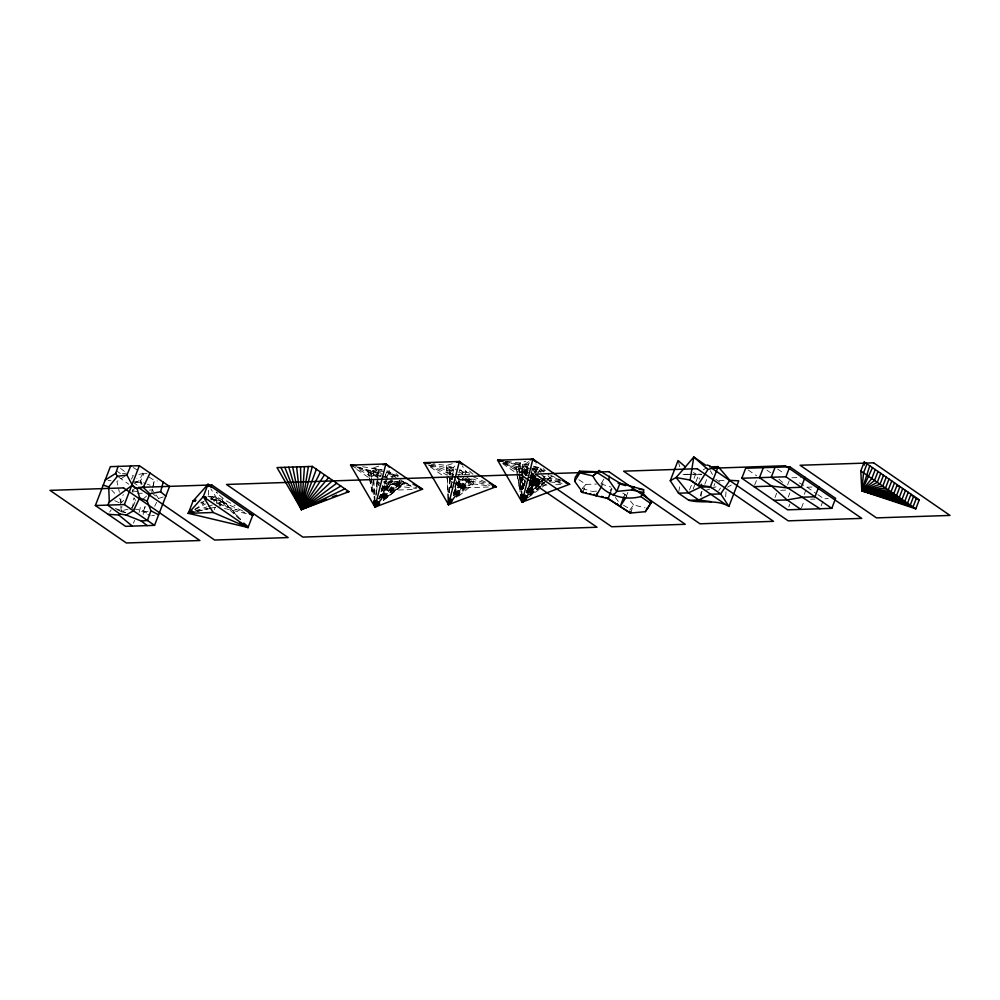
<?xml version="1.0" encoding="UTF-8"?>
<svg xmlns="http://www.w3.org/2000/svg" width="1000" height="1000" viewBox="0 0 1000 1000"><rect width="100%" height="100%" fill="white"/><g stroke="black" fill="none" stroke-linecap="round" stroke-linejoin="round"><path stroke-width="0.75" stroke-dasharray="5 3.75" d="M505.25 461.675L522.75 464.775L522.288 489.7L522.75 464.775L528.438 464.012L530.225 462.025M522.388 489.8L522.775 475.9M522.825 474.35L522.95 469.712L518.987 465.95L518.975 464.338L520.175 463L525.837 461.225M522.463 489.675L522.913 475.625M522.962 474.062L522.95 469.712L526.75 469.288L528.862 470.2M522.575 488.15L523.038 475.7M449 492.337L449.988 467.762M449.075 492.65L449.837 476.175M449.913 474.675L450.112 470.188M120.425 503.738L120.625 499.75L123.338 494.575M449.175 492.425L450.238 472.612M449.288 492.163L450.175 478.137M725.675 496.788L726.062 490.863M375.825 495.05L377 478.488M377.1 476.987L377.525 470.962L378.862 469.85L382.35 470.012L359.562 466.238M381.962 497.537L387.2 490.387L387.663 484.162L391.7 480.737L399.938 486.413L416.475 488.462M523.1 488.475L523.8 479.35M524.275 473.263L524.975 464.137L529.513 461.213M376.125 495.225L377.425 481.9M523.45 488.3L524.225 480.6M524.837 474.438L525.612 466.75L527.25 466.275L525.95 475.25L526.737 468.537L525.612 466.75L518.987 465.95L515.7 467.987L520.112 491.763M376.587 491.562L378.862 469.85M523.638 488.212L524.525 480.462M525.237 474.275L525.763 469.625L522.85 467.612L519.138 468.812L515.513 464.45L505.075 461.975M524.175 485.412L524.938 479.325M450.675 487.675L453.225 467.663L456.3 464.575M132.487 508.575L133.875 497.938M524.362 484.363L525.337 476.95M525.525 475.462L526.888 471.413L525.763 469.625M450.825 488.1L452.5 476.087M452.713 474.588L453.35 470.075M524.4 485.35L525.037 480.763M525.887 474.65L526.737 468.537L522.85 467.612L522.837 466.425M525.037 481.238L524.4 485.725L525.087 481.225M524.55 485.65L525 482.638M526.138 475.138L526.812 470.637M451.112 487.8L453.475 472.5L446.763 467.875L431.637 464.4M526.4 474.487L526.888 471.413L522.95 469.712M378.387 485.65L378.875 482.587M526.9 473.175L528.438 464.012M678.763 491.763L680.025 484.562M380.763 476.637L381.337 473.587L373.1 467.912L370.525 470.412L368.162 470.737L357.887 467.463M141.137 484.738L141.7 482.1L136.925 478.375M151.875 491.912L152.487 489.05M152.8 487.612L154.362 480.425L147.787 476.262M152.95 486.287L154.362 480.425L157.312 481M139.125 512.413L141.2 504.1M143.188 514.562L143.387 511.312L138.963 511.725M531.038 473.312L533.275 466.1L538.075 467.25L544.038 471.887L530.525 467.35L535.288 470.35L541.275 471.987L537.212 468.2L533.275 466.1M458.862 472.762L459.812 469.862L471.662 473.825M530.062 477.775L533.362 467.725L537.212 468.2L545.3 471.287M385.05 476.512L386.962 470.688L385.375 470.163M530.163 477.75L532.075 472.013M529.975 479.35L533.45 469.363L536.263 469.275L538.488 472.075L536.213 472.15L532.55 470.575M530.425 478.338L532.688 473.25L534.637 473.913M454.738 486.987L459.938 472.287L466.388 472.062L469.75 474.375L456.825 474.812M629.812 510.05L633.638 504.925L645.013 507.863M145.188 506.337L143.387 511.312L145.013 506.925M381.238 489.825L384.375 481.2L399.938 486.413L402.512 483.913L404.875 483.587L410.75 485.462M125.725 512.587L121.438 511.85L121.888 506.35M528.962 483.375L532.688 473.25L530.975 472.325M133.425 505.95L135.013 501.838M214.237 509.812L215.275 507.125M219.838 506.35L220.6 504.387L219.85 503.188L215.012 501.425M207.9 496.575L215.625 496.463L216.688 503.475L221.925 501.975L222.688 500.012L224.575 499.95L235.075 505.65M381.025 491.413L384.875 481.438M455.112 487.525L458.413 478.975M689.55 489.975L691.787 484.175M694.025 478.375L695.713 474.025L698.213 472.612M693.2 488.938L695.4 483.25M695.95 481.825L698.688 474.725L701.525 474.625M700.387 495.712L702.038 491.45M704.775 484.338L707.513 477.238M713.863 486.175L714.9 483.488M754.6 485.25L756.787 479.55M775 497.5L776.65 493.237M787.613 484.95L789.262 480.675M788.238 497.062L789.887 492.788M788.75 506.975L789.85 504.125M804.3 494.312L805.95 490.05M801.438 507.962L804.188 500.838M821.1 505.9L823.85 498.775L828.263 498.625M133.45 523.237L134.562 520.375M582.8 492.537L585.975 484.387L596.413 484.075M601.15 487.5L604.15 479.9M610.862 491.712L611.962 488.938M624.05 496.575L624.95 494.312L621.213 492.287M626.175 496.662L627.812 492.512M528.837 485.288L531.112 479.663M531.675 478.263L535.288 470.35L531.838 478.65M630.375 513.05L633.638 504.925L627.85 497.85M381.25 491.525L388.663 473.125L390.087 472.612L398.1 476.138M526.075 492.475L531.263 480.025M453.762 492.25L459.6 478.5M526.375 492.15L531.312 480.712L526.462 492.275M531.938 479.275L536.263 469.275M531.9 479.387L533.737 475.112L531.9 474.137M378.6 498.812L390.087 472.612L388.263 468.888M534.012 475.325L532.75 478.15L537.212 468.2M453.612 493.338L461.25 476.413M461.887 475L463.162 472.175M531.663 481.213L526.538 492.388L531.862 480.988M532.3 479.812L538.075 467.25L535.862 463.725M532.513 479.575L533.825 476.75L536.663 477.125M453.75 493.475L460.3 479.538L473.225 479.113L487.488 483.875M526.562 492.612L531.712 481.7M532.35 480.337L534.288 476.25M378.888 498.812L386.075 483.638L384.375 481.2M453.888 493.7L461.275 478.688M526.712 492.7L536.05 473.762M154.688 506.3L156.625 502.375M526.663 492.912L532.587 481.025M526.775 492.775L532.85 480.712M533.525 479.375L534.875 476.7M526.8 492.812L532.925 480.8M533.6 479.462L534.963 476.788M527.112 492.475L532.888 481.4M533.612 480.025L535.062 477.25M527.125 492.713L535.087 477.875M453.475 495.425L462.7 478.325M131.4 479.162L133.35 475.575L130.638 474.6M527.275 492.587L533.263 481.65M534 480.288L535.5 477.55M379.487 498.875L389.25 481.1M453.725 495.125L464.162 476.138M464.9 474.775L466.388 472.062L462.5 466.188M527.15 492.887L532.975 482.3M533.713 480.975L537.35 474.363M538.075 473.038L539.538 470.387M379.45 499L387.663 484.162L394.175 484.487L399.738 482.45L404.837 483.013L399.55 478.85L399.938 486.413L383.3 500.188M382.663 486.125L387.2 490.387L390.688 484.312L399.938 486.413L387.2 490.387L374.562 481.675M391.337 478.837L380.425 497.663L389.162 482.8L387.175 478.575M392.125 477.488L393.675 474.8L386.962 470.688L391.512 477M533.587 482.4L527.438 492.938L533.737 482.575M534.35 481.087L535.887 478.45M454.05 495.337L463.537 479.438L466.887 481.75L473.35 481.525L489.988 485.35M453.988 495.45L464.162 478.413M534.525 481.262L536.075 478.65M527.537 493.075L533.825 482.7M534.612 481.4L536.175 478.8M540.1 472.312L541.675 469.725L538.75 466.15M601.175 483.475L603.787 479.25M535.325 481L536.987 478.363L535.35 481.025M380.825 497.863L391.7 480.737M527.9 492.975L537.1 478.55M528.713 491.863L534.55 482.863M535.375 481.575L537.05 479M455.1 494.538L465.812 478.162M381.712 497.013L392.65 480.65M528.162 493.113L534.275 484.062M535.15 482.762L537.762 478.888L529.113 477.238M529.062 491.887L537.812 479.05M718.787 490.538L720.5 488.062M381.962 496.962L390.688 484.312L389.162 482.8L402.512 483.913L416.788 487.688M109.65 512.087L111.2 509.85M455.588 494.538L467.088 478.162M538.7 478.45L529.062 492.175L538.787 478.587M455.812 494.5L466.763 479.325L473.475 483.95L490.025 486M529.375 492.075L535.788 483.237M536.7 481.987L538.538 479.462M455.5 495.075L460.737 487.925L466.887 481.75L456.25 494.988M529.038 492.612L533.4 486.65M529.2 492.575L535.462 484.2M536.362 483L539.05 479.4M455.938 494.938L468.013 479.212M529.475 492.512L535.975 484.075M536.9 482.875L538.75 480.462L529.975 476.275L536.45 478.175M529.4 492.625L535.837 484.275M536.763 483.088L539.525 479.513M529.487 492.863L536.925 483.55M537.85 482.388L539.712 480.062M382.8 497.375L395.525 481.587M456.337 494.913L469.062 479.125M529.875 492.45L536.725 483.95M537.712 482.738L539.663 480.312M529.763 492.638L536.525 484.3M537.487 483.1L543.275 475.962M115.275 508.5L121.613 510.675L128.038 509.237M130.037 509.4L133.887 504.837M456.325 495.387L470 479.212M383.062 497.562L394.175 484.487M382.8 498.05L395.513 483.363M383.162 497.675L397.5 481.2M456.712 495.312L471.05 479.012M530.163 492.962L544.35 476.875L545.887 476.35L548.2 478.537L548.212 480.15L561.95 482.8M611.7 488.462L610.112 490.275L610.688 491.062M536.962 482.463L538.75 480.462M537.562 485.275L530.325 493.15L545.887 476.35M538.587 484.15L543.763 478.512M582.45 488.212L585.975 484.387L578.8 479.688M530.163 493.4L541.312 481.35M121.487 502.6L123.612 500.325M132.113 491.225L135.3 487.825M384.225 497.188L399.637 480.688L411 484.55M456.737 495.863L470.125 481.637M456.037 496.863L473.225 479.113L473.475 483.95L456.838 497.725M529.637 494.438L548.062 475.675L551.675 480.037L560.625 482.15M529.513 494.675L542.3 481.85M383.587 498.512L399.738 482.45L402.512 483.913L384.15 499.363M383.738 498.762L402.375 481.075M456.413 497.275L473.35 481.525L466.637 476.9M384.012 498.8L399.825 484.288M143.287 498.975L146.45 496.087M530.013 494.975L536.838 488.812M541.375 484.7L551.487 476.488L561.225 480.688M529.975 495.25L540.163 486.362M541.3 485.375L545.825 481.425M546.962 480.438L551.487 476.488L547.9 474.012M530.288 495.062L543.237 483.913M547.938 479.862L550.288 477.825L561.312 481.512M530.375 495.163L543.45 484.15M530.375 495.275L544.637 483.45M383.338 500.337L404.837 483.013L410.725 485.075M383.35 500.5L404.875 483.587M201.8 502.887L204.25 501M528.225 497.55L551.675 480.037L548.212 480.15M125.225 475.9L116.925 481.475L119.388 492.212M537.675 483.275L541.087 481.075M194.862 509.2L204.025 503.413M703.225 469.787L706.975 467.663M727.513 487.188L731.263 485.075M210.575 499.288L215.625 496.463L222.688 500.012L241.775 520.7M194.925 509.725L205.5 503.975M134.388 483.212L138.25 481.362L143 473.525L146.475 475.438M709.9 488.975L701.125 492.062L701.162 496.325M711.363 488.45L717.2 486.4M195.4 510.863L206.75 506.925M208.175 506.425L212.425 504.95M151.675 492.775L158.562 498.462L165.85 496.1M378.762 466.15L373.1 467.912L374.4 495.037M452.3 463.688L446.637 465.462L433.1 463.775M538.525 484.137L544.188 482.375M195.637 511.388L207.362 508.263M197.3 511.262L207.787 508.85M209.275 508.5L213.775 507.475M197.312 511.337L215.338 507.35M369.325 477.275L368.162 470.737L373.3 471.875L377.525 470.962L383.875 471.525L386.512 477.163L388.663 473.125L398.45 478.35M138.863 474.4L143 473.525L139.3 471.262M208.425 490.288L208.688 496.188L207.738 496.475L211.337 497.325L215.625 496.463L239.338 519M148.125 511.262L143.95 511.987L150.312 515.825M122.375 473.762L126.575 473.15M149.412 490.138L152.188 489.8L155.262 493.812M151.7 515.65L154.462 515.312M146.938 473.4L143.837 473.775L140.137 481.925L141.675 484.637M132.675 481.987L138.25 481.362L142.175 483.975M135.013 482.625L141.7 482.1L145.912 483.675M592.05 491.425L596.562 491.138M446.763 467.875L453.225 467.663L456.575 469.975M431.2 465.05L446.887 470.3L455.5 470.012M429.475 465.025L447.013 472.713L453.475 472.5M357.9 467.7C365.812 468.675 370.988 474.425 377.863 477.45L381.525 477.325M382.775 477.287L395.175 476.875L399.637 480.688L404.837 483.013M451.438 474.988L453.6 474.913L446.887 470.3M533.737 475.112L530.925 475.213L533.825 476.75M687.987 474.275L681.812 474.487L698.688 474.725L699.3 479.062M689.525 474.225L701.45 474.188M387.663 484.162L382.95 481.725L387.2 490.387L414.825 489.462M488.363 487L460.737 487.925L446.838 478.338M541.95 485.2L548.088 485M555.763 484.738L561.9 484.538M791.838 477.775L800.662 477.475M719.038 480.688L726.75 480.425M213.575 500.325L217.95 500.175L244.375 511.562M211.875 499.113L223.812 501.912L240.662 519.712M799.35 482.863L807.05 487.2L812.938 487M780.688 490.288L786.575 490.087M810.612 499.212L815.025 499.062M137.575 493.325L142.225 493.263M526.737 468.537L528.513 468.738M544.438 479.712L546.95 480M132.587 490.962L138.525 491.65M108.112 480.412L111.05 480.775M218.925 504.188L236.7 509.762M506.637 461.325L520.175 463L529.425 465.6M545.638 478.212L548.2 478.537M550.025 481.863L562.05 483.35M201.55 502.013L203.287 502.225M531.638 469.125L533.45 469.363M380.688 475.6L370.662 473.263L356.287 467.45M133.875 508.85L143.588 510.725L147.975 513.875M357.675 467.013L381.337 473.587M394.375 481.3L399.738 482.45L397.088 481.388M377.525 470.962L370.525 470.412L373.488 494.862L370.662 473.263L373.6 477.6L373.1 467.912L382.612 471.1M520.988 490.037L519.138 468.812L525.913 472.5L529.812 473.425M200.525 502.788L203.512 503.488M224.425 508.45L246.812 513.763M210.6 498.537L223.812 501.912L224.575 499.95L222.55 498.05M382.137 475.988L386.512 477.163L382.55 475.575M582.212 488.462L591.438 491.238M600.887 483.938L611.05 487.113M234.65 509.087L244.85 512.5M522.75 464.775L527.25 466.275M504.5 462.512L516.9 466.65L520.262 489.812M526.525 473.725L503.038 462.775M453.225 467.663L446.637 465.462L447.938 492.575M457.675 478.663L473.475 483.95L460.737 487.925L453.938 481.525M386.275 472.325L398 476.25M528.862 475.9L525.525 474.762L523.15 472.587L523.075 470.938M213.562 500.9L214.525 501.25M147.325 484.2L150.137 485.238M373.3 471.875L381.238 475.05M221.925 501.975L226.137 503.7L219.088 505.15L219.85 503.188L226.137 503.7L216.688 503.475L217.95 500.175L210.863 488.875M525.612 466.75L529.55 468.438M503.175 462.6L515.7 467.987L519.288 470.475L520.675 472.675L523.1 473.713M473.1 476.688L487.938 483.188M114.663 500.688L121.762 503.85L120.625 499.75L118.65 497.612M368.2 471.325L380.175 476.712M116.988 509.6L122.65 512.238M550.612 475.3L561.45 480.425M121.613 510.675L125.45 512.537M503.038 463.137L520.675 472.675M428.15 464.862L447.137 475.138L446.637 465.462L456.7 472.388M351.9 465.863L373.6 477.6M526.888 471.413L528.7 472.4M623.462 505.238L630.163 509.05M133.15 467.488L138.075 470.5M807.05 487.2L816.65 493.812M817.85 494.637L823.85 498.775M777.638 469.05L784 473.438M766.988 470.213L770.65 472.738M748.112 469.963L756.675 475.863M715.837 479.363L720.65 482.675M693.413 472.438L695.713 474.025M541.425 474.862L544.35 476.875L544.35 478.062M502.675 463.688L515.312 472.4M459.812 469.862L466.512 474.487M459.938 472.287L463.288 474.6M456.95 477.225L460.3 479.538L460.737 487.925L454.5 478.512M447.013 472.713L450.363 475.025M430.4 467.013L441.775 474.862M356.863 469.475L368.237 477.312M116.25 470.725L120.975 473.975M134.825 483.512L137.113 485.1M118.713 477.137L128.763 484.212M120.538 468.325L125.363 472.175M373.4 473.638L377.863 477.45M778.85 479.075L784.362 484.012M525.913 472.5L527.65 474.1M219.412 495.112L222.55 498.05M543.112 468.612L545.375 470.737M469.575 471.075L472.975 474.275M448.275 476.2L452.8 480.462M396.037 473.537L398.3 475.662M377 480.788L381.538 485.05M111.713 490.15L114.688 493.35M624.95 494.312L626.875 496.675M615.35 497.413L618.85 502.163M393.675 474.8L395.175 476.875M156.088 494.975L158.562 498.462M134.15 498.062L135.538 500.462M710.337 470.725L712.438 474.5M678.438 461.912L679.938 467.5M211.337 497.325L212.013 499.988M369.613 478.775L372.713 495.163M368.162 470.737L369.3 476.788M369.588 478.312L372.7 494.963M519.963 490.1L515.513 464.45L518.975 464.338L519.587 471.9M386.075 483.638L387.2 490.387M132.537 489.725L132.9 492.362M120.763 506.438L121.438 511.85M519.138 468.812L519.288 470.475M519.55 473.488L521 490.087M518.987 465.95L521.025 490.087M520.087 477.95L521.062 490.062M533.913 478.375L534.05 481.213M520.175 463L520.612 472.038M520.9 478.062L521.475 490.112M520.887 477.325L521.475 489.75M447.275 478.237L447.938 492.2M373.738 480.7L374.4 494.663M521.312 468.125L521.775 489.787M534.5 482.325L527.863 492.9L534.525 482.35M217.3 493.137L216.238 492.137L217.3 493.125"/><path stroke-width="1.5" d="M525.75 499.4L522.05 502.163L497.612 460.2L532.913 459.025L569.575 484.275L522.05 502.163L522.163 495.925M521.225 497.7L522.05 502.163L524.325 500.112L522.05 502.163L522.15 497.65M525.575 499.125L522.05 502.163L522.137 499.075L522.05 502.163L524.425 500.163M448.762 498.475L448.512 504.625L496.037 486.737L459.375 461.488L424.075 462.663L448.512 504.625L450.775 502.525M448.725 500.125L448.512 504.625L451.737 501.3M448.675 501.575L448.512 504.625L452.612 499.963M326.75 499.237L301.438 509.538L277 467.587L312.3 466.4L348.963 491.662L301.438 509.538L304.45 466.662M375.288 502.562L374.975 507.088L422.5 489.2L385.838 463.938L350.538 465.125L374.975 507.088L378.562 504.263M527.712 497.225L522.05 502.163L522.638 494.55M308.525 506.4L301.438 509.538L302.413 497.25M344.888 488.85L301.438 509.538L301.988 503.375M913.562 497.062L916.488 497.975L913.025 506.962L861.812 490.788L860.788 470.962L864.25 461.987L919.237 499.875L915.775 508.85L861.812 490.788L863.538 472.863L867 463.875M524.188 500.025L522.05 502.163L522.513 497.537M308.312 506.175L301.438 509.538L301.75 506.45M375.625 500.875L374.975 507.088L379.75 503.225M525.3 498.85L522.05 502.163L522.4 499.062M313.7 503.162L301.438 509.538L301.775 506.575M449.3 498.462L448.512 504.625L450.462 502.312M449.137 500.112L448.512 504.625L455.363 496.125M527.225 496.538L522.05 502.163L522.475 499.1L522.05 502.163L524.075 499.975L522.05 502.163L520.737 494.625M642.2 492.512L651.462 502.188L645.3 511.688L630.375 513.05L608.125 498.625L582.8 492.537L574.65 481.275L575.212 477.337L579.525 471.163L598.488 471.763L599.062 470.5L620.025 483.237L643.612 489.712L643.675 492.575L640.8 496.562C622.2 501.562 601.438 493.663 592.925 475.938L579.888 472.912L579.525 471.163M524.938 498.587L522.05 502.163L522.475 499.175L522.05 502.163L524.075 499.862M528.9 493.663L522.05 502.163L522.7 497.675M448.988 501.562L448.512 504.625L451.3 500.988M643.675 492.575L631.575 489.925L616.788 491.4L608.8 480.062L609.412 476.163M305.413 507.375L301.438 509.538L308.375 466.538M524.812 498.587L522.05 502.163L523.325 494.538M306.712 506.512L301.438 509.538L303.8 496.188M375.55 504.038L374.975 507.088L377.35 505.112M525.712 497.113L522.05 502.163L522.638 499.125M340.812 486.05L301.438 509.538L302.6 503.6M376.15 501.15L374.975 507.088L378.413 504.188M521.375 497.525L522.05 502.163L523.8 499.663L522.05 502.163L522.975 497.587M305.238 507.113L301.438 509.538L302.075 506.575M521.788 499.125L522.05 502.163L523.713 499.513L522.05 502.163L522.7 499.225M449.562 500.1L448.512 504.625L452.05 499.575M312.838 502.038L301.438 509.538L302.15 506.562M523.713 499.588L522.05 502.163L523.15 497.625M376.087 502.638L374.975 507.088L377.238 505.012L374.975 507.088L374.125 502.612M521.663 497.638L522.05 502.163L522.8 499.162L522.05 502.163L521.788 499.137M295.113 497.388L301.438 509.538L312.3 466.4M389.237 467.137L385.838 463.938L374.975 507.088L379.363 502.925M521.438 494.6L522.05 502.163L532.913 459.025L536.312 462.212M449.25 501.688L448.512 504.625L450.163 502.1M130.688 465.975L126.912 475.112L132.062 484.588L135.3 487.825L137.075 488.562L143.225 487.35L149.838 493.762L160.588 491.763L163.212 482.125M280.925 467.45L301.438 509.538L305.113 496.138M524.562 498.225L522.05 502.163L522.85 499.275L522.05 502.163L521.55 491.613M910.8 495.225L913.737 496.087L910.275 505.062L861.812 490.788L869.75 465.775M376.637 501.175L374.975 507.088L378.062 503.787M298.925 503.95L301.438 509.538L303.225 503.575M525.975 495.675L522.05 502.163L523.4 497.837L522.05 502.163L521.987 499.062M449.925 500.275L448.512 504.625L448.013 494.075M296.15 496.912L301.438 509.538L302.85 505.25M376.887 501.262L374.975 507.088L373.837 501.025M524.237 498.188L522.05 502.163L523 499.288M582.8 492.537L581.138 491.613L581.538 490.438M105.188 480.062L115.7 473.387L118.125 466.4M523.55 499.425L522.05 502.163L523.038 499.312M449.55 501.688L448.512 504.625L450.863 500.688M149.838 493.762L147.188 501.075L150.9 510.775L147.463 520.475L141.263 521.025L126.1 515.013L119.938 514.038L107.7 505.112L109.288 502.05L131.637 485.7L137.075 488.562L139.65 497.987L133.438 510.812L126.1 515.013M630.988 511.525L630.375 513.05L629.025 512.25L629.312 511.45M284.85 467.325L301.438 509.538L302.475 506.688M299.837 505.163L301.438 509.538L316.375 469.212M95.363 505.525L110.363 466.662L139.362 465.688L169.55 486.488L154.55 525.363L125.55 526.337L95.363 505.525L124.362 504.562L154.55 525.363M124.362 504.562L139.362 465.688M245.95 525.237L248.038 527.5L213.2 512.5L188.312 513.325L193.062 501.012L208.012 484.338L252.787 515.188L248.038 527.5L188.312 513.325L203.263 496.65L208.012 484.338L211 487.2M670.275 480.712L678.062 460.513L685.4 466.912L676.075 477.537L670.275 480.712L678.5 493.2L688.812 500.3C701.95 503.775 716.85 499.038 728.913 506.413L738.775 480.838L729.85 480.325L718.162 466.625L709.65 466.912M678.5 493.2L688.438 492.875L700.438 487.15L701.55 484.263M741.825 478.25L745.675 468.275L789.8 466.8L835.625 498.375L831.775 508.35L787.65 509.825L741.825 478.25L785.95 476.775L831.775 508.35M763.325 467.688L759.475 477.663L771.7 486.087L787.138 499.913L800.888 509.387M775.088 467.3L771.237 477.275L820 508.75M785.95 476.775L789.8 466.8M805.075 477.325L801.225 487.3L786.513 487.8L771.7 486.087L754.05 486.675M818.812 486.8L814.975 496.775L803.2 497.163L787.138 499.913L773.9 500.35M872.5 467.675L861.812 490.788L907.525 503.162L910.987 494.188M875.25 469.562L871.787 478.537L861.812 490.788L904.775 501.275L908.238 492.3M878 471.463L874.538 480.438L861.812 490.788L902.025 499.375L905.487 490.4M880.75 473.35L877.288 482.325L861.812 490.788L899.275 497.488L902.738 488.512M883.5 475.25L880.037 484.225L861.812 490.788L896.525 495.588L899.987 486.613L896.975 486.2M886.25 477.137L882.788 486.112L861.812 490.788L893.775 493.7L897.237 484.725M889 479.038L885.537 488.013L861.812 490.788L891.025 491.8L894.5 482.825M891.75 480.925L888.275 489.913L861.812 490.788M597.175 493.338L596.112 496.025L601.688 486.125M610.588 492.4L608.125 498.625L605.737 497.488M613.9 493.938L613.3 495.45L616.788 491.4L620.025 483.237L618.088 483.363M623.888 497L620.175 506.388L625.625 498.05M523.5 499.4L522.05 502.163L523.9 497.875M299.462 503.713L301.438 509.538L306.075 498.038M376.688 502.837L374.975 507.088L374.588 504.012M377.388 501.562L374.975 507.088L374.225 500.975M297.262 496.4L301.438 509.538L303.875 504.025M523.337 499.438L522.05 502.163L523.95 497.912M450.425 500.387L448.512 504.625L459.375 461.488L462.775 464.675M522.05 502.163L525.25 495.175M143.225 487.35L150.025 473.038M288.762 467.188L301.438 509.538L302.775 506.8M449.85 501.887L448.512 504.625L451.488 499.2M300.275 505.15L301.438 509.538L320.45 472.013M300.712 506.613L301.438 509.538L302.913 506.825M376.475 504.35L374.975 507.088L374.475 496.538M300.087 503.688L301.438 509.538L307.337 498.9M378.088 501.7L374.975 507.088L379.075 502.375M298.788 497.375L301.438 509.538L304.65 504.263M645.3 511.688L651.462 502.188M574.65 481.275L579.888 472.912M711.137 501.688L698.75 499.975L688.438 492.875L676.075 477.537L690.125 480.05L697.975 485.1L707.925 469.487L718.162 466.625L710.362 486.825L700.438 487.15M292.688 467.062L301.438 509.538L324.525 474.825M377.5 503.312L374.975 507.088L381.825 498.587M729.85 480.325L720.675 493.925L710.75 494.25L698.75 499.975L688.812 500.3M301.012 506.463L301.438 509.538L303.125 507.05M631.575 489.925L633.888 486.725M300.837 504.938L301.438 509.538L308.587 499.762M300.688 503.425L301.438 509.538L303.3 507.088M300 497.337L301.438 509.538L305.338 504.738M109.288 502.05L108.737 486.95L117.45 476.25L126.912 475.112M685.4 466.912L693.8 457.013L705.825 465.3M296.613 466.925L301.438 509.538L328.587 477.625M300.538 466.8L301.438 509.538L303.488 507.287M301.2 497.3L301.438 509.538L309.837 500.625M301.337 503.4L301.438 509.538L303.587 507.45M301.375 504.913L301.438 509.538L305.825 505.375M599.062 470.5L592.925 475.938L598.488 471.763M301.4 506.438L301.438 509.538L332.663 480.438M108.1 514.312L118.787 514.987L119.938 514.038M303.962 507.713L301.438 509.538L304.887 506.65M306.288 505.975L301.438 509.538L311.9 500.825M192.812 512.337L188.312 513.325L191.988 510.487M301.438 509.538L336.737 483.237M194.3 511.95L188.312 513.325L190.925 511.675M192.7 512.163L188.312 513.325L190.95 511.887M311.35 505.138L315.613 503.25M606.587 497.713L616.512 504.175L617.425 503.8M332.375 496.95L336.6 495.225M188.312 513.325L192.562 511.85M383.013 464.825L385.838 463.938M456.55 462.362L459.375 461.488L460.938 463.837M530.087 459.9L532.913 459.025L534.862 461.4M196 500.15L193.062 501.012L194.725 501.2M346.35 491.75L348.963 491.662M492.962 486.85L496.037 486.737L489.25 483.075M193.062 501.012L195.438 500.925M639.113 489.288L643.612 489.712M503.638 460.95L497.612 460.2L500.375 461.125M426.925 463.612L424.075 462.663L430.1 463.413M356.55 465.875L350.538 465.125L353.387 465.875M493.025 486.362L496.037 486.737L491.987 484.963M697.975 485.1L710.362 486.825L720.675 493.925L728.913 506.413M502.188 461.087L497.612 460.2L500.6 460.913M581.138 491.613L583.362 492.1M585.6 492.575L586.337 492.738M590.05 493.55L590.788 493.7M424.075 462.663L427.1 463.363M493.013 486.05L496.037 486.737L493.188 485.788M646.762 508.312L647.638 508.537M213.2 512.5L203.263 496.65L206.2 497.4M593.862 494.412L594.712 494.625M601.5 496.388L603.2 496.838M206.537 499.513L203.263 496.65L206.137 497.475M707.025 465.012L710.113 465.9M621.062 484.275L625.525 485.625M419.562 488.263L422.5 489.2L413 484.062M916.325 498.9L919.237 499.875M566.825 483.363L569.575 484.275L562.788 480.613M103.238 485.112L108.737 486.95M250.837 514.513L252.787 515.188L249.312 513.337M419.55 488.175L422.5 489.2L419.625 488.038M139.65 497.987L147.188 501.075M565.4 482.488L569.575 484.275L565.513 482.35M249.462 513.75L252.787 515.188M150.9 510.775L158.625 514.812M240.175 522.612L248.038 527.5L243.825 523.05M596.775 472.325L608.8 480.062M616.512 504.175L629.025 512.25M860.788 470.962L915.775 508.85M725.188 504.2L690.125 480.05L693.8 457.013L707.925 469.487M203.263 496.65L248.038 527.5L244.775 524.312M640.8 496.562L650.45 503.325M248.038 527.5L243.212 523.812M141.263 521.025L147.188 525.612M118.787 514.987L132.338 526.112M160.588 491.763L165.85 496.1M208.962 485.85L208.012 484.338L208.212 486.538M115.7 473.387L117.45 476.25M864.25 461.987L864.412 465.037M123.537 487.912L50 490.363L126.375 542.987L199.913 540.525L123.537 487.912M211.788 484.95L138.25 487.413L214.625 540.037L288.163 537.575L211.788 484.95M520.638 474.625L226.488 484.462L302.863 537.087L597.013 527.238L520.638 474.625M608.888 471.662L535.35 474.125L611.725 526.75L685.263 524.288L608.888 471.662M697.138 468.713L623.6 471.175L699.975 523.8L773.512 521.337L697.138 468.713M785.375 465.763L711.838 468.225L788.213 520.85L861.75 518.387L785.375 465.763M873.625 462.812L800.088 465.262L876.462 517.888L950 515.425L873.625 462.812"/></g></svg>
